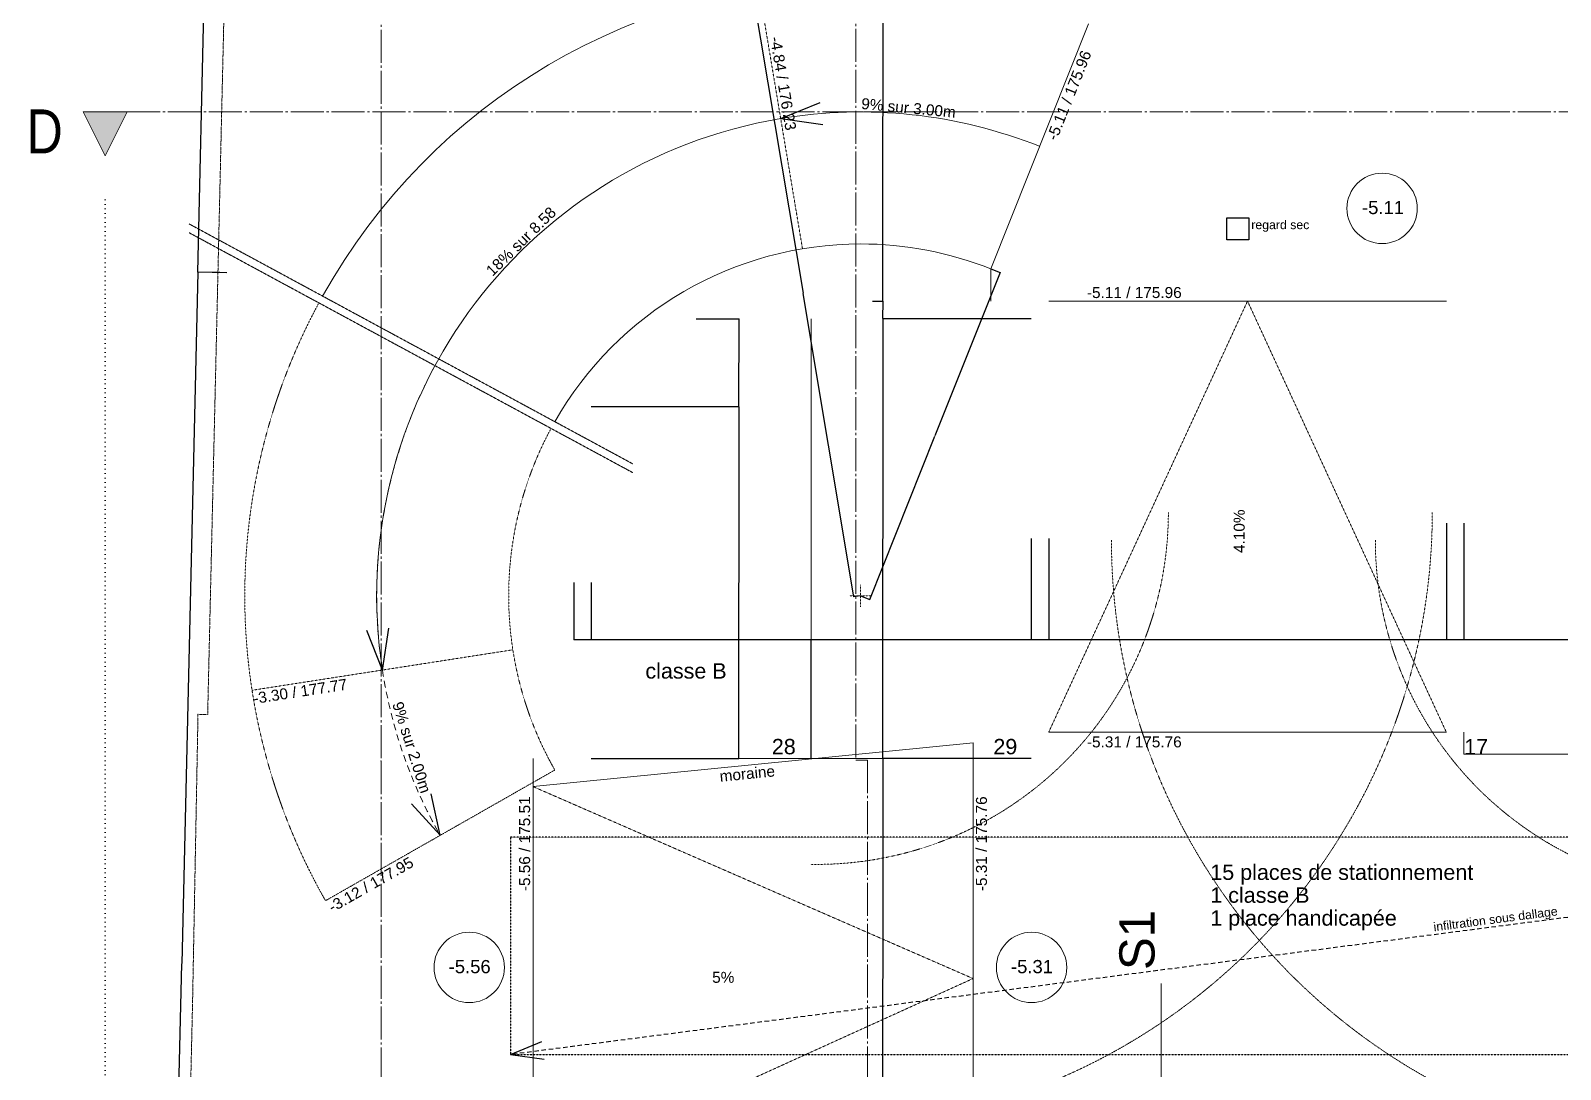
# Model space of a CAD drawing. Header units: centimetres. Extents: x 26018 to 82487, y -36363 to -12761.
# Drawn here: x 51121 to 52860, y -14601 to -13420 of the extents above; entities that cross this region are included whole.
import ezdxf

# ---------------------------------------------------------------- set-up
doc = ezdxf.new("R2010")
doc.units = ezdxf.units.CM
doc.header["$LTSCALE"] = 0.5
for name, pattern in [('Axe 15', [0.88, 0.75, -0.065, 0, -0.065]), ('Mixte 15', [0.93, 0.75, -0.065, 0.05, -0.065]), ('Mixte 8_2 tirets', [0.695, 0.4, -0.065, 0.05, -0.065, 0.05, -0.065]), ('Pointillé 2', [0.165, 0.1, -0.065]), ('Pointillé 3', [0.25, 0.15, -0.1]), ('Points 2', [0.1, 0, -0.1])]:
    doc.linetypes.add(name, pattern=pattern)
doc.layers.get('0').update_dxf_attribs({"linetype": 'CONTINUOUS'})
doc.layers.get('DEFPOINTS').update_dxf_attribs({"linetype": 'CONTINUOUS'})
for name, color, linetype in [('1  Hachures', 7, 'CONTINUOUS'), ('6 COMPL 2D', 7, 'CONTINUOUS'), ('6 Compl 2D 2 Détails', 7, 'CONTINUOUS'), ('6 Traits de Coupes', 7, 'CONTINUOUS'), ('7 ABORDS', 7, 'CONTINUOUS'), ('8  TEXTES', 7, 'CONTINUOUS'), ('8 Text 2 Détails', 7, 'CONTINUOUS'), ('9  COTATIONS', 7, 'CONTINUOUS')]:
    doc.layers.add(name, color=color, linetype=linetype)
doc.styles.get("Standard").update_dxf_attribs({"font": 'arial.ttf'})
doc.styles.add('STYLE_GENERE_2', font='')
doc.styles.add('STYLE_GENERE_3', font='')
doc.styles.get('STYLE_GENERE_2').set_extended_font_data('Univers LT 57 Condensed')
doc.styles.get('STYLE_GENERE_3').set_extended_font_data('Arial Occidental')
doc.dimstyles.new('STYLE_GENERE__1', dxfattribs={"dimtxt": 0.1, "dimasz": 0.095, "dimexe": 0.18, "dimexo": 0, "dimgap": 0.09, "dimtad": 1, "dimtih": 1, "dimtoh": 1, "dimdec": 0, "dimlfac": 100, "dimzin": 0, "dimdsep": 46, "dimtxsty": 'STYLE_GENERE_2', "dimblk": 'ARROWHEAD_7', "dimblk1": 'ARROWHEAD_7', "dimblk2": 'ARROWHEAD_7', "dimcen": 0.09, "dimclrd": 7, "dimclre": 7, "dimclrt": 256, "dimadec": 1, "dimazin": 0, "dimtfac": 1, "dimtdec": 4, "dimtmove": 0, "dimatfit": 3, "dimfxl": 1, "dimtolj": 1, "dimtzin": 0, "dimarcsym": 0})
doc.dimstyles.new('STYLE_GENERE__2', dxfattribs={"dimtxt": 0.1, "dimasz": 0.095, "dimexe": 0.18, "dimexo": 0, "dimgap": 0.09, "dimtad": 1, "dimtih": 1, "dimtoh": 1, "dimdec": 0, "dimlfac": 100, "dimzin": 0, "dimdsep": 46, "dimtxsty": 'STYLE_GENERE_3', "dimblk": 'ARROWHEAD_7', "dimblk1": 'ARROWHEAD_7', "dimblk2": 'ARROWHEAD_7', "dimcen": 0.09, "dimclrd": 7, "dimclre": 7, "dimclrt": 256, "dimadec": 1, "dimazin": 0, "dimtfac": 1, "dimtdec": 4, "dimtmove": 0, "dimatfit": 3, "dimfxl": 1, "dimtolj": 1, "dimtzin": 0, "dimarcsym": 0})
doc.dimstyles.new('STYLE_GENERE__3', dxfattribs={"dimtxt": 0.1, "dimasz": 0.095, "dimexe": 0.18, "dimexo": 0, "dimgap": 0.09, "dimtad": 1, "dimtih": 1, "dimtoh": 1, "dimdec": 0, "dimlfac": 100, "dimzin": 0, "dimdsep": 46, "dimtxsty": 'STYLE_GENERE_3', "dimblk": 'ARROWHEAD_7', "dimblk1": 'ARROWHEAD_7', "dimblk2": 'ARROWHEAD_7', "dimcen": 0.09, "dimclrd": 7, "dimclre": 7, "dimclrt": 256, "dimadec": 1, "dimazin": 0, "dimtfac": 1, "dimtdec": 4, "dimtmove": 2, "dimatfit": 3, "dimfxl": 1, "dimtolj": 1, "dimtzin": 0, "dimarcsym": 0})

# ---------------------------------------------------------------- blocks, each defined once
blk = doc.blocks.new('Ligne_79_2', base_point=(23.278, 11.113))
at = {"layer": '6 COMPL 2D', "linetype": 'Pointillé 2'}
blk.add_line((23.278, 11.113), (4.223, 8.641), dxfattribs=at)
at = {"layer": '6 COMPL 2D', "linetype": 'Continuous'}
for q in [(4.58, 8.788), (4.606, 8.59)]:
    blk.add_line((4.223, 8.641), q, dxfattribs=at)
blk = doc.blocks.new('Arc_146_2', base_point=(8.201, 13.855))
at = {"layer": '6 COMPL 2D', "linetype": 'Continuous'}
for q in [(3.098, 11.49), (3.32, 11.605)]:
    blk.add_line((3.423, 11.133), q, dxfattribs=at)
at = {"layer": '6 COMPL 2D', "color": 194, "linetype": 'Pointillé 3', "lineweight": 0, "true_color": 0x50009f}
blk.add_arc((8.201, 13.855), 5.5, 188.8215, 209.6695, dxfattribs=at)
blk = doc.blocks.new('Arc_149_2', base_point=(8.201, 13.855))
at = {"layer": '6 Compl 2D 2 Détails', "linetype": 'Continuous'}
for q in [(7.741, 19.461), (7.772, 19.213)]:
    blk.add_line((7.293, 19.28), q, dxfattribs=at)
at = {"layer": '6 Compl 2D 2 Détails', "color": 194, "linetype": 'Continuous', "lineweight": 0, "true_color": 0x50009f}
blk.add_arc((8.201, 13.855), 5.5, 68.2765, 99.5028, dxfattribs=at)
blk = doc.blocks.new('Arc_167_2', base_point=(8.201, 13.855))
at = {"layer": '6 Compl 2D 2 Détails', "linetype": 'Continuous'}
for q in [(2.59, 13.461), (2.839, 13.489)]:
    blk.add_line((2.767, 13.012), q, dxfattribs=at)
at = {"layer": '6 Compl 2D 2 Détails', "color": 194, "linetype": 'Continuous', "lineweight": 0, "true_color": 0x50009f}
blk.add_arc((8.201, 13.855), 5.5, 99.5028, 188.8215, dxfattribs=at)
blk = doc.blocks.new('Arc_166_2', base_point=(8.201, 13.855))
at = {"layer": '6 Compl 2D 2 Détails', "linetype": 'Continuous'}
for q in [(2.59, 13.461), (2.839, 13.489)]:
    blk.add_line((2.767, 13.012), q, dxfattribs=at)
at = {"layer": '6 Compl 2D 2 Détails', "color": 194, "linetype": 'Pointillé 3', "lineweight": 0, "true_color": 0x50009f}
blk.add_arc((8.201, 13.855), 5.5, 151.5973, 188.8215, dxfattribs=at)
blk = doc.blocks.new('ARROWHEAD_7')
at = {"color": 0, "linetype": 'Continuous', "lineweight": 0}
for p, q in [((0, 0), (-1, 0)), ((-0.25, 0), (0.25, 0)), ((0, -0.25), (0, 0.25))]:
    blk.add_line(p, q, dxfattribs=at)
blk.add_circle((0, 0), 0.25, dxfattribs=at)
blk = doc.blocks.new('*D120')
at = {"layer": '9  COTATIONS', "color": 7, "linetype": 'Continuous', "lineweight": -2, "transparency": 16777216}
for p, q in [((51738.8, -14047.6), (51738.8, -14112.6)), ((51758.8, -14047.6), (51758.8, -14112.6)), ((51738.9, -14112.4), (51758.7, -14112.4))]:
    blk.add_line(p, q, dxfattribs=at)
at = {"layer": 'DEFPOINTS', "color": 0, "linetype": 'Continuous', "transparency": 16777216}
for p in [(51738.8, -14047.6), (51758.8, -14047.6), (51758.8, -14112.4)]:
    blk.add_point(p, dxfattribs=at)
at = {"layer": '9  COTATIONS', "color": 7, "linetype": 'Continuous', "lineweight": -2, "transparency": 16777216, "xscale": 0.095, "yscale": 0.095, "zscale": 0.095, "rotation": 180}
blk.add_blockref('ARROWHEAD_7', (51738.8, -14112.4), dxfattribs=at)
at = {"layer": '9  COTATIONS', "color": 7, "linetype": 'Continuous', "lineweight": -2, "transparency": 16777216, "xscale": 0.095, "yscale": 0.095, "zscale": 0.095}
blk.add_blockref('ARROWHEAD_7', (51758.8, -14112.4), dxfattribs=at)
at = {"layer": '9  COTATIONS', "color": 194, "linetype": 'Continuous', "true_color": 0x50009f, "transparency": 16777216, "insert": (51748.8, -14112.3), "char_height": 0.1, "attachment_point": 5, "style": 'STYLE_GENERE_2'}
blk.add_mtext('\\A1;2000', dxfattribs=at)
blk = doc.blocks.new('*D121')
at = {"layer": '9  COTATIONS', "color": 7, "linetype": 'Continuous', "lineweight": -2, "transparency": 16777216}
for p, q in [((51758.8, -14047.6), (51758.8, -14112.6)), ((51758.9, -14112.4), (52008.7, -14112.4)), ((52008.8, -14247.6), (52008.8, -14112.3))]:
    blk.add_line(p, q, dxfattribs=at)
at = {"layer": 'DEFPOINTS', "color": 0, "linetype": 'Continuous', "transparency": 16777216}
for p in [(51758.8, -14047.6), (52008.8, -14112.4), (52008.8, -14247.6)]:
    blk.add_point(p, dxfattribs=at)
at = {"layer": '9  COTATIONS', "color": 7, "linetype": 'Continuous', "lineweight": -2, "transparency": 16777216, "xscale": 0.095, "yscale": 0.095, "zscale": 0.095, "rotation": 180}
blk.add_blockref('ARROWHEAD_7', (51758.8, -14112.4), dxfattribs=at)
at = {"layer": '9  COTATIONS', "color": 7, "linetype": 'Continuous', "lineweight": -2, "transparency": 16777216, "xscale": 0.095, "yscale": 0.095, "zscale": 0.095}
blk.add_blockref('ARROWHEAD_7', (52008.8, -14112.4), dxfattribs=at)
at = {"layer": '9  COTATIONS', "color": 194, "linetype": 'Continuous', "true_color": 0x50009f, "transparency": 16777216, "insert": (51883.8, -14112.3), "char_height": 0.1, "attachment_point": 5, "style": 'STYLE_GENERE_2'}
blk.add_mtext('\\A1;25000', dxfattribs=at)
blk = doc.blocks.new('*D122')
at = {"layer": '9  COTATIONS', "color": 7, "linetype": 'Continuous', "lineweight": -2, "transparency": 16777216}
for p, q in [((52258.8, -13997.6), (52258.8, -14112.6)), ((52008.8, -14247.6), (52008.8, -14112.3)), ((52008.9, -14112.4), (52258.7, -14112.4))]:
    blk.add_line(p, q, dxfattribs=at)
at = {"layer": 'DEFPOINTS', "color": 0, "linetype": 'Continuous', "transparency": 16777216}
for p in [(52258.8, -13997.6), (52258.8, -14112.4), (52008.8, -14247.6)]:
    blk.add_point(p, dxfattribs=at)
at = {"layer": '9  COTATIONS', "color": 7, "linetype": 'Continuous', "lineweight": -2, "transparency": 16777216, "xscale": 0.095, "yscale": 0.095, "zscale": 0.095, "rotation": 180}
blk.add_blockref('ARROWHEAD_7', (52008.8, -14112.4), dxfattribs=at)
at = {"layer": '9  COTATIONS', "color": 7, "linetype": 'Continuous', "lineweight": -2, "transparency": 16777216, "xscale": 0.095, "yscale": 0.095, "zscale": 0.095}
blk.add_blockref('ARROWHEAD_7', (52258.8, -14112.4), dxfattribs=at)
at = {"layer": '9  COTATIONS', "color": 194, "linetype": 'Continuous', "true_color": 0x50009f, "transparency": 16777216, "insert": (52133.8, -14112.3), "char_height": 0.1, "attachment_point": 5, "style": 'STYLE_GENERE_2'}
blk.add_mtext('\\A1;25000', dxfattribs=at)
blk = doc.blocks.new('*D123')
at = {"layer": '9  COTATIONS', "color": 7, "linetype": 'Continuous', "lineweight": -2, "transparency": 16777216}
for p, q in [((52258.8, -13997.6), (52258.8, -14112.6)), ((52278.8, -13997.6), (52278.8, -14112.6)), ((52258.9, -14112.4), (52278.7, -14112.4))]:
    blk.add_line(p, q, dxfattribs=at)
at = {"layer": 'DEFPOINTS', "color": 0, "linetype": 'Continuous', "transparency": 16777216}
for p in [(52258.8, -13997.6), (52278.8, -13997.6), (52278.8, -14112.4)]:
    blk.add_point(p, dxfattribs=at)
at = {"layer": '9  COTATIONS', "color": 7, "linetype": 'Continuous', "lineweight": -2, "transparency": 16777216, "xscale": 0.095, "yscale": 0.095, "zscale": 0.095, "rotation": 180}
blk.add_blockref('ARROWHEAD_7', (52258.8, -14112.4), dxfattribs=at)
at = {"layer": '9  COTATIONS', "color": 7, "linetype": 'Continuous', "lineweight": -2, "transparency": 16777216, "xscale": 0.095, "yscale": 0.095, "zscale": 0.095}
blk.add_blockref('ARROWHEAD_7', (52278.8, -14112.4), dxfattribs=at)
at = {"layer": '9  COTATIONS', "color": 194, "linetype": 'Continuous', "true_color": 0x50009f, "transparency": 16777216, "insert": (52268.8, -14112.3), "char_height": 0.1, "attachment_point": 5, "style": 'STYLE_GENERE_2'}
blk.add_mtext('\\A1;2000', dxfattribs=at)
blk = doc.blocks.new('*D124')
at = {"layer": '9  COTATIONS', "color": 7, "linetype": 'Continuous', "lineweight": -2, "transparency": 16777216}
for p, q in [((52730.8, -13980.1), (52730.8, -14112.6)), ((52278.8, -13997.6), (52278.8, -14112.6)), ((52278.9, -14112.4), (52730.7, -14112.4))]:
    blk.add_line(p, q, dxfattribs=at)
at = {"layer": 'DEFPOINTS', "color": 0, "linetype": 'Continuous', "transparency": 16777216}
for p in [(52730.8, -13980.1), (52278.8, -13997.6), (52730.8, -14112.4)]:
    blk.add_point(p, dxfattribs=at)
at = {"layer": '9  COTATIONS', "color": 7, "linetype": 'Continuous', "lineweight": -2, "transparency": 16777216, "xscale": 0.095, "yscale": 0.095, "zscale": 0.095, "rotation": 180}
blk.add_blockref('ARROWHEAD_7', (52278.8, -14112.4), dxfattribs=at)
at = {"layer": '9  COTATIONS', "color": 7, "linetype": 'Continuous', "lineweight": -2, "transparency": 16777216, "xscale": 0.095, "yscale": 0.095, "zscale": 0.095}
blk.add_blockref('ARROWHEAD_7', (52730.8, -14112.4), dxfattribs=at)
at = {"layer": '9  COTATIONS', "color": 194, "linetype": 'Continuous', "true_color": 0x50009f, "transparency": 16777216, "insert": (52504.8, -14112.3), "char_height": 0.1, "attachment_point": 5, "style": 'STYLE_GENERE_2'}
blk.add_mtext('\\A1;45200', dxfattribs=at)
blk = doc.blocks.new('*D125')
at = {"layer": '9  COTATIONS', "color": 7, "linetype": 'Continuous', "lineweight": -2, "transparency": 16777216}
for p, q in [((52730.8, -13980.1), (52730.8, -14112.6)), ((52750.8, -13980.1), (52750.8, -14112.6)), ((52730.9, -14112.4), (52750.7, -14112.4))]:
    blk.add_line(p, q, dxfattribs=at)
at = {"layer": 'DEFPOINTS', "color": 0, "linetype": 'Continuous', "transparency": 16777216}
for p in [(52730.8, -13980.1), (52750.8, -13980.1), (52750.8, -14112.4)]:
    blk.add_point(p, dxfattribs=at)
at = {"layer": '9  COTATIONS', "color": 7, "linetype": 'Continuous', "lineweight": -2, "transparency": 16777216, "xscale": 0.095, "yscale": 0.095, "zscale": 0.095, "rotation": 180}
blk.add_blockref('ARROWHEAD_7', (52730.8, -14112.4), dxfattribs=at)
at = {"layer": '9  COTATIONS', "color": 7, "linetype": 'Continuous', "lineweight": -2, "transparency": 16777216, "xscale": 0.095, "yscale": 0.095, "zscale": 0.095}
blk.add_blockref('ARROWHEAD_7', (52750.8, -14112.4), dxfattribs=at)
at = {"layer": '9  COTATIONS', "color": 194, "linetype": 'Continuous', "true_color": 0x50009f, "transparency": 16777216, "insert": (52740.8, -14112.3), "char_height": 0.1, "attachment_point": 5, "style": 'STYLE_GENERE_2'}
blk.add_mtext('\\A1;2000', dxfattribs=at)
blk = doc.blocks.new('*D126')
at = {"layer": '9  COTATIONS', "color": 7, "linetype": 'Continuous', "lineweight": -2, "transparency": 16777216}
for p, q in [((52750.8, -13980.1), (52750.8, -14112.6)), ((52750.9, -14112.4), (53000.7, -14112.4)), ((53000.8, -14242.6), (53000.8, -14112.3))]:
    blk.add_line(p, q, dxfattribs=at)
at = {"layer": 'DEFPOINTS', "color": 0, "linetype": 'Continuous', "transparency": 16777216}
for p in [(52750.8, -13980.1), (53000.8, -14112.4), (53000.8, -14242.6)]:
    blk.add_point(p, dxfattribs=at)
at = {"layer": '9  COTATIONS', "color": 7, "linetype": 'Continuous', "lineweight": -2, "transparency": 16777216, "xscale": 0.095, "yscale": 0.095, "zscale": 0.095, "rotation": 180}
blk.add_blockref('ARROWHEAD_7', (52750.8, -14112.4), dxfattribs=at)
at = {"layer": '9  COTATIONS', "color": 7, "linetype": 'Continuous', "lineweight": -2, "transparency": 16777216, "xscale": 0.095, "yscale": 0.095, "zscale": 0.095}
blk.add_blockref('ARROWHEAD_7', (53000.8, -14112.4), dxfattribs=at)
at = {"layer": '9  COTATIONS', "color": 194, "linetype": 'Continuous', "true_color": 0x50009f, "transparency": 16777216, "insert": (52875.8, -14112.3), "char_height": 0.1, "attachment_point": 5, "style": 'STYLE_GENERE_2'}
blk.add_mtext('\\A1;25000', dxfattribs=at)
blk = doc.blocks.new('*D142')
at = {"layer": '9  COTATIONS', "color": 7, "linetype": 'Continuous', "lineweight": -2, "transparency": 16777216}
for p, q in [((52223.5, -13695.3), (52149.5, -13880.9)), ((52213, -13691), (52223.7, -13695.3)), ((52075.5, -14066.7), (52149.4, -13881.2)), ((52064.9, -14062.6), (52075.6, -14066.9))]:
    blk.add_line(p, q, dxfattribs=at)
at = {"layer": 'DEFPOINTS', "color": 0, "linetype": 'Continuous', "transparency": 16777216}
for p in [(52213, -13691), (52223.5, -13695.2), (52064.9, -14062.6)]:
    blk.add_point(p, dxfattribs=at)
at = {"layer": '9  COTATIONS', "color": 7, "linetype": 'Continuous', "lineweight": -2, "transparency": 16777216, "xscale": 0.095, "yscale": 0.095, "zscale": 0.095}
for p, rotation in [((52223.5, -13695.2), 68.27652571938793), ((52075.5, -14066.8), 248.2765257193879)]:
    blk.add_blockref('ARROWHEAD_7', p, dxfattribs=dict(at, rotation=rotation))
at = {"layer": '9  COTATIONS', "color": 194, "linetype": 'Continuous', "true_color": 0x50009f, "transparency": 16777216, "insert": (52149.5, -13881), "char_height": 0.1, "attachment_point": 5, "style": 'STYLE_GENERE_3'}
blk.add_mtext('\\A1;40000', dxfattribs=at)
blk = doc.blocks.new('*D143')
at = {"layer": '9  COTATIONS', "color": 7, "linetype": 'Continuous', "lineweight": -2, "transparency": 16777216}
for p, q in [((51949.3, -13372.2), (51941.5, -13373.5)), ((51941.7, -13373.6), (51999.5, -13718.6)), ((52057.3, -14063.8), (51999.5, -13718.9)), ((52064.9, -14062.6), (52057.1, -14063.9))]:
    blk.add_line(p, q, dxfattribs=at)
at = {"layer": 'DEFPOINTS', "color": 0, "linetype": 'Continuous', "transparency": 16777216}
for p in [(51949.3, -13372.2), (51941.7, -13373.5), (52064.9, -14062.6)]:
    blk.add_point(p, dxfattribs=at)
at = {"layer": '9  COTATIONS', "color": 7, "linetype": 'Continuous', "lineweight": -2, "transparency": 16777216, "xscale": 0.095, "yscale": 0.095, "zscale": 0.095}
for p, rotation in [((51941.7, -13373.5), 99.50282615451933), ((52057.3, -14063.9), 279.5028261545194)]:
    blk.add_blockref('ARROWHEAD_7', p, dxfattribs=dict(at, rotation=rotation))
at = {"layer": '9  COTATIONS', "color": 194, "linetype": 'Continuous', "true_color": 0x50009f, "transparency": 16777216, "insert": (51999.5, -13718.7), "char_height": 0.1, "attachment_point": 5, "style": 'STYLE_GENERE_3'}
blk.add_mtext('\\A1;70000', dxfattribs=at)
blk = doc.blocks.new('*D149')
at = {"layer": '9  COTATIONS', "color": 7, "linetype": 'Continuous', "lineweight": -2, "transparency": 16777216}
for p, q in [((52258.8, -14247.6), (52090.2, -14247.6)), ((52090.4, -14247.7), (52090.4, -14497.5)), ((52090.4, -14747.5), (52090.4, -14497.8)), ((52172.8, -14747.6), (52090.2, -14747.6))]:
    blk.add_line(p, q, dxfattribs=at)
at = {"layer": 'DEFPOINTS', "color": 0, "linetype": 'Continuous', "transparency": 16777216}
for p in [(52090.4, -14247.6), (52258.8, -14247.6), (52172.8, -14747.6)]:
    blk.add_point(p, dxfattribs=at)
at = {"layer": '9  COTATIONS', "color": 7, "linetype": 'Continuous', "lineweight": -2, "transparency": 16777216, "xscale": 0.095, "yscale": 0.095, "zscale": 0.095}
for p, rotation in [((52090.4, -14247.6), 90), ((52090.4, -14747.6), 270)]:
    blk.add_blockref('ARROWHEAD_7', p, dxfattribs=dict(at, rotation=rotation))
at = {"layer": '9  COTATIONS', "color": 194, "linetype": 'Continuous', "true_color": 0x50009f, "transparency": 16777216, "insert": (52090.4, -14497.6), "char_height": 0.1, "attachment_point": 5, "style": 'STYLE_GENERE_3'}
blk.add_mtext('\\A1;50000', dxfattribs=at)
blk = doc.blocks.new('*D150')
at = {"layer": '9  COTATIONS', "color": 7, "linetype": 'Continuous', "lineweight": -2, "transparency": 16777216}
for p, q in [((52258.8, -13747.6), (52090.2, -13747.6)), ((52090.4, -13747.7), (52090.4, -13997.5)), ((52090.4, -14247.5), (52090.4, -13997.8)), ((52258.8, -14247.6), (52090.2, -14247.6))]:
    blk.add_line(p, q, dxfattribs=at)
at = {"layer": 'DEFPOINTS', "color": 0, "linetype": 'Continuous', "transparency": 16777216}
for p in [(52090.4, -13747.6), (52258.8, -13747.6), (52258.8, -14247.6)]:
    blk.add_point(p, dxfattribs=at)
at = {"layer": '9  COTATIONS', "color": 7, "linetype": 'Continuous', "lineweight": -2, "transparency": 16777216, "xscale": 0.095, "yscale": 0.095, "zscale": 0.095}
for p, rotation in [((52090.4, -13747.6), 90), ((52090.4, -14247.6), 270)]:
    blk.add_blockref('ARROWHEAD_7', p, dxfattribs=dict(at, rotation=rotation))
at = {"layer": '9  COTATIONS', "color": 194, "linetype": 'Continuous', "true_color": 0x50009f, "transparency": 16777216, "insert": (52090.4, -13997.6), "char_height": 0.1, "attachment_point": 5, "style": 'STYLE_GENERE_3'}
blk.add_mtext('\\A1;50000', dxfattribs=at)
blk = doc.blocks.new('*D151')
at = {"layer": '9  COTATIONS', "color": 7, "linetype": 'Continuous', "lineweight": -2, "transparency": 16777216}
for p, q in [((52078.4, -13727.6), (52090.6, -13727.6)), ((52090.4, -13727.7), (52090.4, -13737.5)), ((52090.4, -13747.5), (52090.4, -13737.8)), ((52258.8, -13747.6), (52090.2, -13747.6))]:
    blk.add_line(p, q, dxfattribs=at)
at = {"layer": 'DEFPOINTS', "color": 0, "linetype": 'Continuous', "transparency": 16777216}
for p in [(52078.4, -13727.6), (52090.4, -13727.6), (52258.8, -13747.6)]:
    blk.add_point(p, dxfattribs=at)
at = {"layer": '9  COTATIONS', "color": 7, "linetype": 'Continuous', "lineweight": -2, "transparency": 16777216, "xscale": 0.095, "yscale": 0.095, "zscale": 0.095}
for p, rotation in [((52090.4, -13727.6), 90), ((52090.4, -13747.6), 270)]:
    blk.add_blockref('ARROWHEAD_7', p, dxfattribs=dict(at, rotation=rotation))
at = {"layer": '9  COTATIONS', "color": 194, "linetype": 'Continuous', "true_color": 0x50009f, "transparency": 16777216, "insert": (52090.4, -13737.6), "char_height": 0.1, "attachment_point": 5, "style": 'STYLE_GENERE_3'}
blk.add_mtext('\\A1;2000', dxfattribs=at)
blk = doc.blocks.new('*D152')
at = {"layer": '9  COTATIONS', "color": 7, "linetype": 'Continuous', "lineweight": -2, "transparency": 16777216}
for p, q in [((51940.7, -13307.6), (52090.6, -13307.6)), ((52090.4, -13307.7), (52090.4, -13517.5)), ((52090.4, -13727.5), (52090.4, -13517.8)), ((52078.4, -13727.6), (52090.6, -13727.6))]:
    blk.add_line(p, q, dxfattribs=at)
at = {"layer": 'DEFPOINTS', "color": 0, "linetype": 'Continuous', "transparency": 16777216}
for p in [(51940.7, -13307.6), (52090.4, -13307.6), (52078.4, -13727.6)]:
    blk.add_point(p, dxfattribs=at)
at = {"layer": '9  COTATIONS', "color": 7, "linetype": 'Continuous', "lineweight": -2, "transparency": 16777216, "xscale": 0.095, "yscale": 0.095, "zscale": 0.095}
for p, rotation in [((52090.4, -13307.6), 90), ((52090.4, -13727.6), 270)]:
    blk.add_blockref('ARROWHEAD_7', p, dxfattribs=dict(at, rotation=rotation))
at = {"layer": '9  COTATIONS', "color": 194, "linetype": 'Continuous', "true_color": 0x50009f, "transparency": 16777216, "insert": (52090.4, -13517.6), "char_height": 0.1, "attachment_point": 5, "style": 'STYLE_GENERE_3'}
blk.add_mtext('\\A1;42001', dxfattribs=at)
blk = doc.blocks.new('*D186')
at = {"layer": '9  COTATIONS', "color": 7, "linetype": 'Continuous', "lineweight": -2, "transparency": 16777216}
for p, q in [((51758.8, -13847.6), (51926.7, -13847.6)), ((51926.5, -13847.7), (51926.5, -14047.5)), ((51926.5, -14247.5), (51926.5, -14047.8)), ((51758.8, -14247.6), (51926.7, -14247.6))]:
    blk.add_line(p, q, dxfattribs=at)
at = {"layer": 'DEFPOINTS', "color": 0, "linetype": 'Continuous', "transparency": 16777216}
for p in [(51758.8, -13847.6), (51926.5, -13847.6), (51758.8, -14247.6)]:
    blk.add_point(p, dxfattribs=at)
at = {"layer": '9  COTATIONS', "color": 7, "linetype": 'Continuous', "lineweight": -2, "transparency": 16777216, "xscale": 0.095, "yscale": 0.095, "zscale": 0.095}
for p, rotation in [((51926.5, -13847.6), 90), ((51926.5, -14247.6), 270)]:
    blk.add_blockref('ARROWHEAD_7', p, dxfattribs=dict(at, rotation=rotation))
at = {"layer": '9  COTATIONS', "color": 194, "linetype": 'Continuous', "true_color": 0x50009f, "transparency": 16777216, "insert": (51926.5, -14047.6), "char_height": 0.1, "attachment_point": 5, "style": 'STYLE_GENERE_3'}
blk.add_mtext('\\A1;40001', dxfattribs=at)
blk = doc.blocks.new('*D187')
at = {"layer": '9  COTATIONS', "color": 7, "linetype": 'Continuous', "lineweight": -2, "transparency": 16777216}
for p, q in [((51878, -13747.6), (51926.7, -13747.6)), ((51926.5, -13747.7), (51926.5, -13797.5)), ((51926.5, -13847.5), (51926.5, -13797.8)), ((51758.8, -13847.6), (51926.7, -13847.6))]:
    blk.add_line(p, q, dxfattribs=at)
at = {"layer": 'DEFPOINTS', "color": 0, "linetype": 'Continuous', "transparency": 16777216}
for p in [(51878, -13747.6), (51926.5, -13747.6), (51758.8, -13847.6)]:
    blk.add_point(p, dxfattribs=at)
at = {"layer": '9  COTATIONS', "color": 7, "linetype": 'Continuous', "lineweight": -2, "transparency": 16777216, "xscale": 0.095, "yscale": 0.095, "zscale": 0.095}
for p, rotation in [((51926.5, -13747.6), 90), ((51926.5, -13847.6), 270)]:
    blk.add_blockref('ARROWHEAD_7', p, dxfattribs=dict(at, rotation=rotation))
at = {"layer": '9  COTATIONS', "color": 194, "linetype": 'Continuous', "true_color": 0x50009f, "transparency": 16777216, "insert": (51926.5, -13797.6), "char_height": 0.1, "attachment_point": 5, "style": 'STYLE_GENERE_3'}
blk.add_mtext('\\A1;9999', dxfattribs=at)
blk = doc.blocks.new('*D188')
at = {"layer": '9  COTATIONS', "color": 7, "linetype": 'Continuous', "lineweight": -2, "transparency": 16777216}
for p, q in [((51327.5, -13005.7), (51319.5, -13350)), ((51352.4, -13006.1), (51327.4, -13005.6)), ((51311.5, -13694.6), (51319.5, -13350.3)), ((51336.4, -13695.3), (51311.3, -13694.7))]:
    blk.add_line(p, q, dxfattribs=at)
at = {"layer": 'DEFPOINTS', "color": 0, "linetype": 'Continuous', "transparency": 16777216}
for p in [(51327.5, -13005.6), (51352.4, -13006.1), (51336.4, -13695.3)]:
    blk.add_point(p, dxfattribs=at)
at = {"layer": '9  COTATIONS', "color": 7, "linetype": 'Continuous', "lineweight": -2, "transparency": 16777216, "xscale": 0.095, "yscale": 0.095, "zscale": 0.095}
for p, rotation in [((51327.5, -13005.6), 88.66762170918993), ((51311.5, -13694.7), 268.6676217091899)]:
    blk.add_blockref('ARROWHEAD_7', p, dxfattribs=dict(at, rotation=rotation))
at = {"layer": '9  COTATIONS', "color": 194, "linetype": 'Continuous', "true_color": 0x50009f, "transparency": 16777216, "insert": (51319.5, -13350.1), "char_height": 0.1, "attachment_point": 5, "style": 'STYLE_GENERE_3'}
blk.add_mtext('\\A1;68934', dxfattribs=at)
blk = doc.blocks.new('*D189')
at = {"layer": '9  COTATIONS', "color": 7, "linetype": 'Continuous', "lineweight": -2, "transparency": 16777216}
for p, q in [((51311.5, -13694.8), (51293.3, -14480.7)), ((51344.4, -13695.5), (51311.3, -13694.7)), ((51275, -15266.8), (51293.2, -14480.9)), ((51307.9, -15267.6), (51274.8, -15266.9))]:
    blk.add_line(p, q, dxfattribs=at)
at = {"layer": 'DEFPOINTS', "color": 0, "linetype": 'Continuous', "transparency": 16777216}
for p in [(51344.4, -13695.5), (51275, -15266.9), (51307.9, -15267.6)]:
    blk.add_point(p, dxfattribs=at)
at = {"layer": '9  COTATIONS', "color": 7, "linetype": 'Continuous', "lineweight": -2, "transparency": 16777216, "xscale": 0.095, "yscale": 0.095, "zscale": 0.095}
for p, rotation in [((51311.5, -13694.7), 88.66972917960341), ((51275, -15266.9), 268.6697291796035)]:
    blk.add_blockref('ARROWHEAD_7', p, dxfattribs=dict(at, rotation=rotation))
at = {"layer": '9  COTATIONS', "color": 194, "linetype": 'Continuous', "true_color": 0x50009f, "transparency": 16777216, "insert": (51293.3, -14480.8), "char_height": 0.1, "attachment_point": 5, "style": 'STYLE_GENERE_3'}
blk.add_mtext('\\A1;157258', dxfattribs=at)
blk = doc.blocks.new('Plan de coupe_3_2', base_point=(8.147, 25.664))
at = {"layer": '6 Traits de Coupes', "color": 142, "linetype": 'Mixte 15', "lineweight": 0, "true_color": 0x009de0}
for p, q in [((8.147, 25.414), (8.147, 11.988)), ((8.147, 11.988), (8.279, 11.988)), ((8.279, 11.988), (8.279, 0.053))]:
    blk.add_line(p, q, dxfattribs=at)
blk = doc.blocks.new('Plan de coupe_5_2', base_point=(2.751, 25.654))
at = {"layer": '6 Traits de Coupes', "color": 142, "linetype": 'Mixte 15', "lineweight": 0, "true_color": 0x009de0}
for p, q in [((2.751, 25.404), (2.751, 11.976)), ((2.751, 11.976), (2.751, 0.044))]:
    blk.add_line(p, q, dxfattribs=at)
blk.add_point((2.751, 11.976), dxfattribs=at)
blk = doc.blocks.new('Plan de coupe_1_2', base_point=(-0.386, 19.355))
at = {"layer": '1  Hachures', "linetype": 'Continuous', "lineweight": 0, "true_color": 0x828282}
blk.add_hatch(color=8, dxfattribs=at).paths.add_polyline_path([(-0.636, 19.355), (-0.136, 19.355), (-0.386, 18.855)], flags=0)
at = {"layer": '6 Traits de Coupes', "color": 8, "linetype": 'Continuous', "lineweight": 0, "true_color": 0x828282}
for p, q in [((-0.636, 19.355), (-0.136, 19.355)), ((-0.386, 18.855), (-0.636, 19.355)), ((-0.136, 19.355), (-0.386, 18.855))]:
    blk.add_line(p, q, dxfattribs=at)
at = {"layer": '6 Traits de Coupes', "color": 142, "linetype": 'Mixte 15', "lineweight": 0, "true_color": 0x009de0}
blk.add_line((-0.136, 19.355), (26.639, 19.355), dxfattribs=at)
at = {"layer": '6 Traits de Coupes', "color": 142, "linetype": 'Points 2', "lineweight": 0, "true_color": 0x009de0}
blk.add_line((-0.386, 18.355), (-0.386, 0.933), dxfattribs=at)
at = {"layer": '6 Traits de Coupes', "color": 8, "linetype": 'Continuous', "lineweight": 0, "true_color": 0x828282, "insert": (-1.28, 18.884), "char_height": 0.5, "attachment_point": 7, "style": 'STYLE_GENERE_2'}
blk.add_mtext('{D}', dxfattribs=at)

msp = doc.modelspace()

# ---------------------------------------------------------------- linework, layer by layer
at = {"layer": '6 COMPL 2D', "color": 194, "linetype": 'Pointillé 3', "lineweight": 0, "true_color": 0x50009f}
for p, q in [((51998.867, -13668.121), (51949.338, -13372.237)), ((51998.867, -13668.121), (51949.338, -13372.237)), ((51998.867, -13668.121), (51949.338, -13372.237)), ((52064.906, -14074.997), (52064.906, -14050.266)), ((52077.271, -14062.632), (52052.54, -14062.632)), ((51669.637, -14123.974), (51373.186, -14169.982)), ((51717.348, -14260.63), (51456.679, -14409.129))]:
    msp.add_line(p, q, dxfattribs=at)
at = {"layer": '6 COMPL 2D', "linetype": 'Continuous'}
for p, q in [((52481.206, -13632.842), (52506.206, -13632.842)), ((52481.206, -13657.842), (52481.206, -13632.842)), ((52506.206, -13632.842), (52506.206, -13657.842)), ((52506.206, -13657.842), (52481.206, -13657.842))]:
    msp.add_line(p, q, dxfattribs=at)
at = {"layer": '6 COMPL 2D', "color": 194, "linetype": 'Continuous', "lineweight": 0, "true_color": 0x50009f}
msp.add_line((51692.757, -14279.533), (52192.757, -14229.533), dxfattribs=at)
at = {"layer": '6 COMPL 2D', "linetype": 'Pointillé 2'}
for p, q in [((53572.573, -14336.804), (51667.026, -14336.804)), ((51667.026, -14336.804), (51667.026, -14584.053)), ((51667.026, -14584.053), (53572.573, -14584.053))]:
    msp.add_line(p, q, dxfattribs=at)
at = {"layer": '6 COMPL 2D', "color": 18, "linetype": 'Continuous', "lineweight": 0}
for centre in [(52657.731, -13622.243), (51620.064, -14485.013), (52259.262, -14485.013)]:
    msp.add_circle(centre, 40, dxfattribs=at)
at = {"layer": '6 COMPL 2D', "color": 194, "linetype": 'Continuous', "lineweight": 0, "true_color": 0x50009f}
for radius, start, end in [(700, 90, 150.877294), (400, 90, 150.337223), (400, 68.276526, 90)]:
    msp.add_arc((52064.906, -14062.632), radius, start, end, dxfattribs=at)
at = {"layer": '6 COMPL 2D', "color": 194, "linetype": 'Pointillé 3', "lineweight": 0, "true_color": 0x50009f}
for centre, radius, start, end in [((52064.906, -14062.632), 700, 151.597297, 178.437331), ((52064.906, -14062.632), 400, 151.597297, 178.437331), ((52014.773, -13967.894), 400, 269.062676, 0), ((52014.773, -13967.894), 700, 269.848894, 0), ((53050.079, -13999.245), 700, 180, 270.151106), ((53050.079, -13999.245), 400, 180, 270.937324), ((52064.906, -14062.632), 700, 178.437331, 209.669484), ((52064.906, -14062.632), 400, 178.437331, 209.669484)]:
    msp.add_arc(centre, radius, start, end, dxfattribs=at)
at = {"layer": '6 Compl 2D 2 Détails', "color": 194, "linetype": 'Continuous', "lineweight": 0, "true_color": 0x50009f}
for p, q in [((52212.957, -13691.039), (52323.995, -13412.345)), ((52212.957, -13691.039), (52212.957, -13727.633)), ((52730.758, -13727.633), (52278.758, -13727.633)), ((52730.758, -14217.639), (52278.758, -14217.639)), ((52192.757, -14229.533), (52192.757, -14747.633)), ((51692.757, -14247.633), (51692.757, -14747.633))]:
    msp.add_line(p, q, dxfattribs=at)
at = {"layer": '6 Compl 2D 2 Détails', "color": 18, "linetype": 'Axe 15', "lineweight": 0}
for p, q in [((51805.992, -13912.622), (51301.526, -13639.827)), ((51805.992, -13922.622), (51301.526, -13649.827))]:
    msp.add_line(p, q, dxfattribs=at)
at = {"layer": '6 Compl 2D 2 Détails', "color": 194, "linetype": 'Pointillé 3', "lineweight": 0, "true_color": 0x50009f}
for p, q in [((52278.758, -14217.639), (52504.758, -13727.633)), ((52504.758, -13727.633), (52730.758, -14217.639)), ((51692.757, -14279.533), (52192.757, -14497.633)), ((51692.757, -14724.633), (52192.757, -14497.633))]:
    msp.add_line(p, q, dxfattribs=at)
at = {"layer": '6 Compl 2D 2 Détails', "color": 18, "linetype": 'Continuous', "lineweight": 0}
for p, q in [((52008.758, -14247.639), (52008.758, -13747.643)), ((52750.758, -14217.629), (52750.758, -14242.639)), ((52258.758, -14247.639), (51758.758, -14247.639)), ((53784.737, -14242.639), (52750.758, -14242.639))]:
    msp.add_line(p, q, dxfattribs=at)
at = {"layer": '7 ABORDS', "color": 30, "linetype": 'Mixte 8_2 tirets', "lineweight": 0, "true_color": 0xf5970a, "flags": 128}
msp.add_lwpolyline([(53760.74, -13067.514), (53858.78, -15277.639), (53865.017, -15419.517), (51284.334, -15439.966), (51305.543, -14526.328), (51311.736, -14197.298), (51322.733, -14197.564), (51350.505, -13003.525)], close=True, dxfattribs=at)
at = {"layer": '8 Text 2 Détails', "color": 142, "linetype": 'Continuous', "lineweight": 0, "true_color": 0x009de0}
msp.add_line((52406.757, -14503.084), (52406.757, -15374.949), dxfattribs=at)

# ---------------------------------------------------------------- block references
at = {"layer": '6 COMPL 2D', "color": 194, "linetype": 'Pointillé 3', "lineweight": 0, "true_color": 0x50009f, "xscale": 100, "yscale": 100, "zscale": 100}
msp.add_blockref('Arc_146_2', (52064.906, -14062.632), dxfattribs=at)
at = {"layer": '6 COMPL 2D', "linetype": 'Pointillé 2', "xscale": 100, "yscale": 100, "zscale": 100}
msp.add_blockref('Ligne_79_2', (53572.573, -14336.804), dxfattribs=at)
at = {"layer": '6 Compl 2D 2 Détails', "color": 194, "linetype": 'Continuous', "lineweight": 0, "true_color": 0x50009f, "xscale": 100, "yscale": 100, "zscale": 100}
for name in ['Arc_149_2', 'Arc_167_2']:
    msp.add_blockref(name, (52064.906, -14062.632), dxfattribs=at)
at = {"layer": '6 Compl 2D 2 Détails', "color": 194, "linetype": 'Pointillé 3', "lineweight": 0, "true_color": 0x50009f, "xscale": 100, "yscale": 100, "zscale": 100}
msp.add_blockref('Arc_166_2', (52064.906, -14062.632), dxfattribs=at)
at = {"layer": '6 Traits de Coupes', "color": 142, "lineweight": 0, "true_color": 0x009de0, "xscale": 100, "yscale": 100, "zscale": 100}
for name, p in [('Plan de coupe_5_2', (51519.906, -12882.714)), ('Plan de coupe_3_2', (52059.462, -12881.75)), ('Plan de coupe_1_2', (51206.117, -13512.632))]:
    msp.add_blockref(name, p, dxfattribs=at)

# ---------------------------------------------------------------- texts
at = {"layer": '8  TEXTES', "color": 18, "linetype": 'Continuous', "lineweight": 0, "char_height": 12.5, "attachment_point": 7}
for s, insert, rotation in [('{-4.84 / 176.23}', (51961.774, -13428.151), 279.502826), ('{-5.11 / 175.96}', (52287.877, -13546.163), 68.276526), ('{-5.56 / 175.51}', (51689.448, -14398.302), 90), ('{-5.31 / 175.76}', (52208.734, -14398.302), 90)]:
    msp.add_mtext(s, dxfattribs=dict(at, insert=insert, rotation=rotation))
at = {"layer": '8  TEXTES', "linetype": 'Continuous', "attachment_point": 7}
for s, insert, char_height, rotation in [('{9% sur 3.00m}', (52065.215, -13509.337), 12.5, 354.64689), ('{18% sur 8.58}', (51646.673, -13700.389), 12.5, 44.506162), ('{4.10%}', (52501.724, -14013.96), 12.5, 90), ('{-3.30 / 177.77}', (51375.636, -14185.769), 12.5, 8.821527), ('{9% sur 2.00m}', (51532.196, -14185.528), 12.5, 287.708263), ('{moraine}', (51905.351, -14274.192), 12.5, 5.710593), ('{-3.12 / 177.95}', (51464.588, -14423.011), 12.5, 29.669484), ('{infiltration sous dallage}', (52717.201, -14447.021), 10, 7.39297)]:
    msp.add_mtext(s, dxfattribs=dict(at, insert=insert, char_height=char_height, rotation=rotation))
at = {"layer": '8  TEXTES', "linetype": 'Continuous', "char_height": 15, "attachment_point": 4, "style": 'STYLE_GENERE_3'}
for s, insert in [('{-5.11}', (52634.897, -13621.386)), ('{-5.56}', (51596.681, -14484.156)), ('{-5.31}', (52235.879, -14484.156))]:
    msp.add_mtext(s, dxfattribs=dict(at, insert=insert))
at = {"layer": '8  TEXTES', "linetype": 'Continuous', "attachment_point": 7}
for s, insert, char_height in [('{regard sec}', (52509.032, -13648.853), 10), ('{classe B}', (51820.304, -14156.965), 17.5), ('{28}', (51964.038, -14243), 17.5), ('{29}', (52215.864, -14243), 17.5), ('{17}', (52750.978, -14242.997), 17.5), ('{5%}', (51896.203, -14502.674), 12.5)]:
    msp.add_mtext(s, dxfattribs=dict(at, insert=insert, char_height=char_height))
at = {"layer": '8  TEXTES', "color": 18, "linetype": 'Continuous', "lineweight": 0, "char_height": 12.5, "attachment_point": 7}
for s, insert in [('{-5.11 / 175.96}', (52322.185, -13724.324)), ('{-5.31 / 175.76}', (52322.185, -14235.054))]:
    msp.add_mtext(s, dxfattribs=dict(at, insert=insert))
at = {"layer": '8  TEXTES', "linetype": 'Continuous', "insert": (52462.426, -14442.824), "char_height": 17.5, "attachment_point": 7, "line_spacing_factor": 0.891371}
msp.add_mtext('{15 places de stationnement\\P1 classe B\\P1 place handicapée}', dxfattribs=at)
at = {"layer": '8 Text 2 Détails', "color": 142, "linetype": 'Continuous', "lineweight": 0, "true_color": 0x009de0, "insert": (52379.328, -14453.812), "char_height": 40, "attachment_point": 5, "rotation": 90, "style": 'STYLE_GENERE_3'}
msp.add_mtext('{S1}', dxfattribs=at)

# ---------------------------------------------------------------- dimensions: what is measured, and where the dimension line sits
at = {"layer": '9  COTATIONS', "linetype": 'Continuous'}
for base, p1, p2, angle, dimstyle, picture, middle in [((51327.536, -13005.57), (51336.399, -13695.307), (51352.403, -13006.148), 88.667622, 'STYLE_GENERE__2', '*D188', (51319.521, -13350.149)), ((52090.379, -13307.634), (52078.394, -13727.643), (51940.691, -13307.634), 90, 'STYLE_GENERE__3', '*D152', (52090.379, -13517.638)), ((51941.711, -13373.514), (52064.906, -14062.632), (51949.338, -13372.237), 99.502826, 'STYLE_GENERE__2', '*D143', (51999.495, -13718.711)), ((51274.998, -15266.885), (51344.398, -13695.493), (51307.89, -15267.649), 268.669729, 'STYLE_GENERE__2', '*D189', (51293.253, -14480.807)), ((52223.513, -13695.245), (52064.906, -14062.632), (52212.957, -13691.039), 68.276526, 'STYLE_GENERE__2', '*D142', (52149.488, -13881.041)), ((52090.379, -13727.643), (52258.758, -13747.643), (52078.394, -13727.643), 90, 'STYLE_GENERE__2', '*D151', (52090.379, -13737.643)), ((51926.483, -13747.643), (51758.758, -13847.633), (51878.031, -13747.643), 90, 'STYLE_GENERE__2', '*D187', (51926.483, -13797.638)), ((52090.379, -13747.643), (52258.758, -14247.639), (52258.758, -13747.643), 90, 'STYLE_GENERE__2', '*D150', (52090.379, -13997.641)), ((51926.483, -13847.633), (51758.758, -14247.639), (51758.758, -13847.633), 90, 'STYLE_GENERE__2', '*D186', (51926.483, -14047.636)), ((52090.379, -14247.639), (52172.757, -14747.643), (52258.758, -14247.639), 90, 'STYLE_GENERE__2', '*D149', (52090.379, -14497.641))]:
    dim = msp.add_linear_dim(base=base, p1=p1, p2=p2, angle=angle, dimstyle=dimstyle, dxfattribs=at)
    dim.commit()
    dim.dimension.update_dxf_attribs({"geometry": picture, "text_midpoint": middle})
for base, p1, p2, picture, middle in [((52730.758, -14112.437), (52278.758, -13997.636), (52730.758, -13980.141), '*D124', (52504.758, -14112.297)), ((52750.758, -14112.437), (52730.758, -13980.141), (52750.758, -13980.141), '*D125', (52740.758, -14112.297)), ((53000.758, -14112.437), (52750.758, -13980.141), (53000.758, -14242.639), '*D126', (52875.758, -14112.297)), ((52258.758, -14112.437), (52008.758, -14247.639), (52258.758, -13997.636), '*D122', (52133.758, -14112.297)), ((52278.758, -14112.437), (52258.758, -13997.636), (52278.758, -13997.636), '*D123', (52268.758, -14112.297)), ((51758.758, -14112.437), (51738.758, -14047.636), (51758.758, -14047.636), '*D120', (51748.758, -14112.297)), ((52008.758, -14112.437), (51758.758, -14047.636), (52008.758, -14247.639), '*D121', (51883.758, -14112.297))]:
    dim = msp.add_linear_dim(base=base, p1=p1, p2=p2, dimstyle='STYLE_GENERE__1', dxfattribs=at)
    dim.commit()
    dim.dimension.update_dxf_attribs({"geometry": picture, "text_midpoint": middle})

doc.saveas('drawing.dxf')
